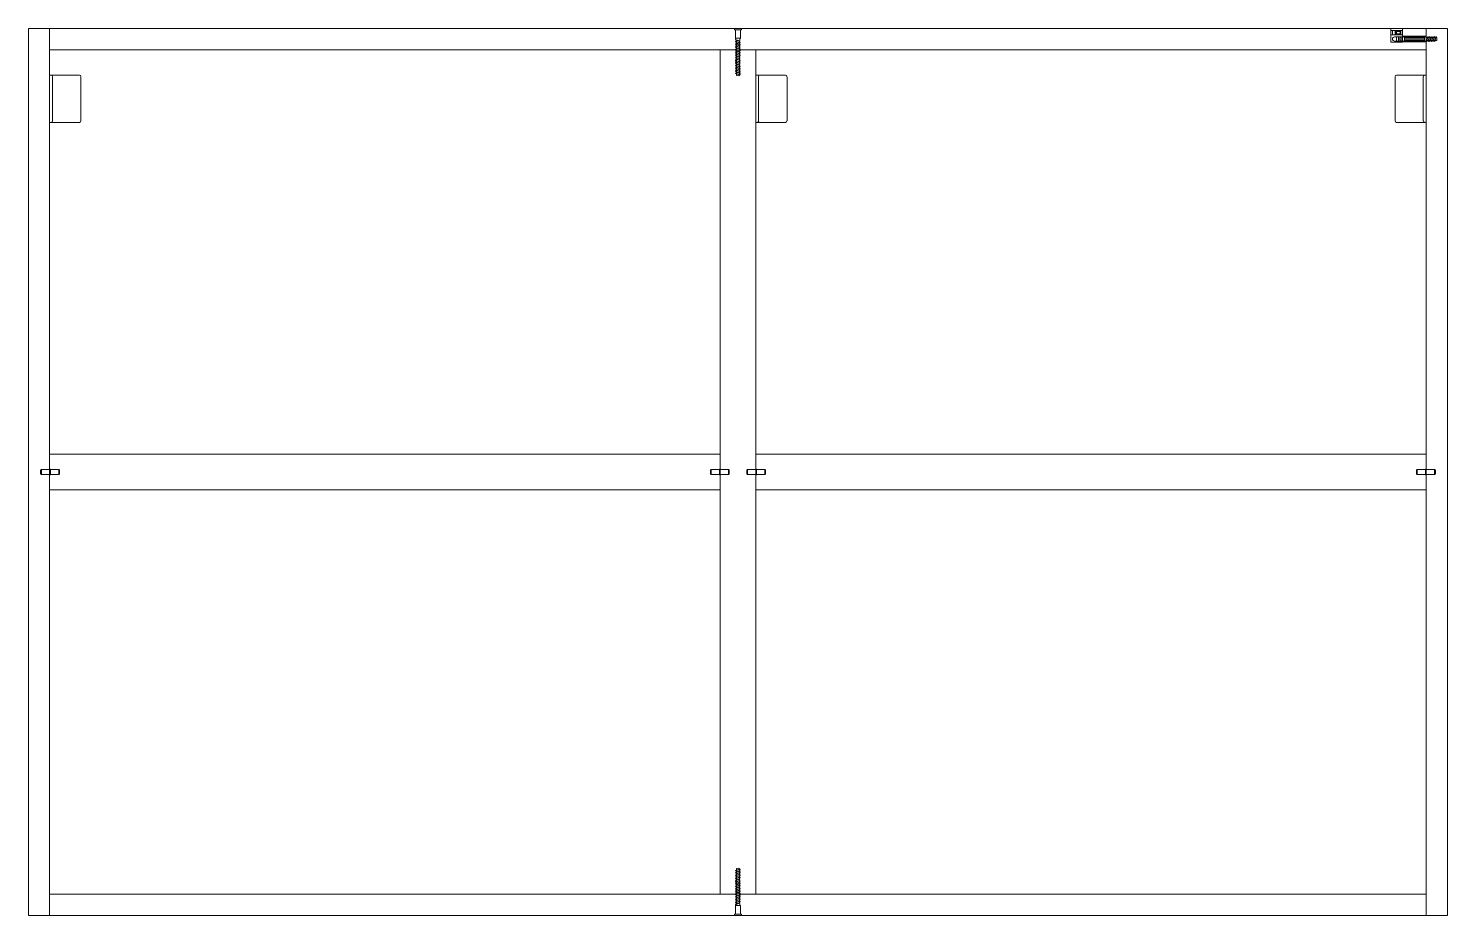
# Model space of a CAD drawing. Header units: centimetres. Extents: x -9.9 to 12.1, y -14.8 to 2.1.
# Drawn here: x -1.893 to -0.693, y -11.485 to -10.735 of the extents above; entities that cross this region are included whole.
import ezdxf

# ---------------------------------------------------------------- set-up
doc = ezdxf.new("R2010")
doc.units = ezdxf.units.CM
doc.header["$MEASUREMENT"] = 0
for name, color, linetype, lineweight in [('0_Num_Penna__6', 6, 'Continuous', 18), ('A-FURN_Num_Penna__252_Num_Penna__252_Num_Penna__3_Num_Penna__252_Num_Penna__252_Num_Penna__252_Num_Penna__252_Num_Penna__252_Num_Penna__252_Num_Penna__252_Num_Penna__252_Num_Penna__252_Num_Penna__252_Num_Penna__252_Num_Penna__5', 5, 'Continuous', 18), ('A-FURN_Num_Penna__252_Num_Penna__252_Num_Penna__3_Num_Penna__252_Num_Penna__252_Num_Penna__252_Num_Penna__252_Num_Penna__252_Num_Penna__252_Num_Penna__252_Num_Penna__252_Num_Penna__252_Num_Penna__252_Num_Penna__252_Num_Penna__6', 6, 'Continuous', 18), ('A-FURN_Num_Penna__252_Num_Penna__252_Num_Penna__3_Num_Penna__252_Num_Penna__252_Num_Penna__252_Num_Penna__252_Num_Penna__252_Num_Penna__252_Num_Penna__252_Num_Penna__252_Num_Penna__252_Num_Penna__252_Num_Penna__6_Num_Penna__6', 6, 'Continuous', 18), ('INFO_Num_Penna__2_Num_Penna__2_Num_Penna__2_Num_Penna__2_Num_Penna__5', 5, 'Continuous', 18), ('PDF16_Geometry_Num_Penna__6_Num_Penna__6_Num_Penna__6_Num_Penna__6_Num_Penna__6_Num_Penna__6_Num_Penna__6_Num_Penna__6_Num_Penna__6_Num_Penna__6_Num_Penna__6_Num_Penna__6_Num_Penna__6_Num_Penna__6', 6, 'Continuous', 18), ('PDF22_Geometry_Num_Penna__1_Num_Penna__255_Num_Penna__3_Num_Penna__3_Num_Penna__6', 6, 'Continuous', 18), ('PDF2_Geometry_Num_Penna__7_Num_Penna__7_Num_Penna__7_Num_Penna__7_Num_Penna__7_Num_Penna__7_Num_Penna__7_Num_Penna__5', 5, 'Continuous', 18), ('PDF2_Geometry_Num_Penna__7_Num_Penna__7_Num_Penna__7_Num_Penna__7_Num_Penna__7_Num_Penna__7_Num_Penna__7_Num_Penna__6', 6, 'Continuous', 18), ('PDF_Geometry_Num_Penna__7_Num_Penna__7_Num_Penna__3_Num_Penna__6_Num_Penna__6_Num_Penna__6_Num_Penna__6_Num_Penna__6_Num_Penna__6_Num_Penna__6_Num_Penna__6_Num_Penna__6_Num_Penna__6_Num_Penna__6', 6, 'Continuous', 18), ('VITE_Num_Penna__5', 5, 'Continuous', 18), ('VITE_Num_Penna__6', 6, 'Continuous', 18), ('viti_Num_Penna__5', 5, 'Continuous', 18), ('viti_Num_Penna__6', 6, 'Continuous', 18)]:
    doc.layers.add(name, color=color, linetype=linetype, lineweight=lineweight)

msp = doc.modelspace()

# ---------------------------------------------------------------- linework, layer by layer
at = {"layer": '0_Num_Penna__6', "color": 6, "linetype": 'Continuous', "lineweight": 18}
for p, q in [((-0.7408, -10.7465), (-0.7408, -10.7349)), ((-0.7308, -10.7465), (-0.7308, -10.7349)), ((-0.7308, -10.7465), (-0.7408, -10.7465)), ((-0.7108, -10.7416), (-0.7308, -10.7416))]:
    msp.add_line(p, q, dxfattribs=at)
at = {"layer": 'A-FURN_Num_Penna__252_Num_Penna__252_Num_Penna__3_Num_Penna__252_Num_Penna__252_Num_Penna__252_Num_Penna__252_Num_Penna__252_Num_Penna__252_Num_Penna__252_Num_Penna__252_Num_Penna__252_Num_Penna__252_Num_Penna__252_Num_Penna__5', "color": 5, "linetype": 'Continuous', "lineweight": 18}
for p, q in [((-1.2898, -10.7349), (-1.2958, -10.7349)), ((-1.2949, -10.7361), (-1.2907, -10.7361)), ((-1.2941, -10.7433), (-1.2949, -10.7433)), ((-1.2944, -10.7445), (-1.2915, -10.7454)), ((-1.2915, -10.7457), (-1.2943, -10.7448)), ((-1.2907, -10.7433), (-1.2941, -10.7433)), ((-1.2941, -10.7459), (-1.2915, -10.7467)), ((-1.2915, -10.747), (-1.2941, -10.7462)), ((-1.2941, -10.7473), (-1.2915, -10.7481)), ((-1.2915, -10.7484), (-1.2941, -10.7476)), ((-1.2941, -10.7486), (-1.2915, -10.7494)), ((-1.2915, -10.7497), (-1.2941, -10.7489)), ((-1.2941, -10.75), (-1.2915, -10.7508)), ((-1.2915, -10.7511), (-1.2941, -10.7503)), ((-1.2941, -10.7513), (-1.2915, -10.7521)), ((-1.2915, -10.7524), (-1.2941, -10.7516)), ((-0.7292, -10.7426), (-0.7292, -10.7452)), ((-0.7123, -10.7426), (-0.7123, -10.7452)), ((-0.7105, -10.7452), (-0.7096, -10.7426)), ((-0.7094, -10.7426), (-0.7102, -10.7452)), ((-0.7091, -10.7452), (-0.7083, -10.7426)), ((-0.708, -10.7426), (-0.7088, -10.7452)), ((-0.7077, -10.7452), (-0.7069, -10.7426)), ((-0.7067, -10.7426), (-0.7075, -10.7452)), ((-0.7064, -10.7452), (-0.7056, -10.7426)), ((-0.7053, -10.7426), (-0.7061, -10.7452)), ((-0.705, -10.7452), (-0.7042, -10.7426)), ((-0.704, -10.7426), (-0.7048, -10.7452)), ((-0.7037, -10.7452), (-0.7029, -10.7426)), ((-0.7026, -10.7426), (-0.7034, -10.7452)), ((-1.2941, -10.7527), (-1.2915, -10.7535)), ((-1.2915, -10.7538), (-1.2941, -10.753)), ((-1.2941, -10.754), (-1.2915, -10.7548)), ((-1.2915, -10.7551), (-1.2941, -10.7543)), ((-1.2941, -10.7554), (-1.2915, -10.7562)), ((-1.2915, -10.7565), (-1.2941, -10.7557)), ((-1.2941, -10.7567), (-1.2915, -10.7575)), ((-1.2915, -10.7578), (-1.2941, -10.757)), ((-1.2941, -10.7581), (-1.2915, -10.7589)), ((-1.2915, -10.7592), (-1.2941, -10.7584)), ((-1.2941, -10.7594), (-1.2915, -10.7603)), ((-1.2915, -10.7605), (-1.2941, -10.7597)), ((-1.2941, -10.7608), (-1.2915, -10.7616)), ((-1.2915, -10.7619), (-1.2941, -10.7611)), ((-1.2941, -10.7622), (-1.2915, -10.763)), ((-1.2915, -10.7632), (-1.2941, -10.7624)), ((-1.2941, -10.7635), (-1.2915, -10.7643)), ((-1.2915, -10.7646), (-1.2941, -10.7638)), ((-1.2941, -10.7649), (-1.2915, -10.7657)), ((-1.2915, -10.7659), (-1.2941, -10.7651)), ((-1.2941, -10.7662), (-1.2915, -10.767)), ((-1.2915, -10.7673), (-1.2941, -10.7665)), ((-1.2941, -10.7676), (-1.2915, -10.7684)), ((-1.2915, -10.7687), (-1.2941, -10.7678)), ((-1.2941, -10.7689), (-1.2915, -10.7697)), ((-1.2915, -10.77), (-1.2941, -10.7692)), ((-1.2941, -10.7703), (-1.2915, -10.7711)), ((-1.2915, -10.7714), (-1.2941, -10.7706)), ((-1.2941, -10.7716), (-1.2915, -10.7724)), ((-1.2915, -10.7727), (-1.2941, -10.7719)), ((-1.2941, -10.773), (-1.2915, -10.7738)), ((-1.2915, -10.7741), (-1.2941, -10.7733)), ((-1.2915, -11.4457), (-1.2941, -11.4466)), ((-1.2941, -11.4468), (-1.2915, -11.446)), ((-1.2915, -11.4471), (-1.2941, -11.4479)), ((-1.2941, -11.4482), (-1.2915, -11.4474)), ((-1.2915, -11.4485), (-1.2941, -11.4493)), ((-1.2941, -11.4495), (-1.2915, -11.4487)), ((-1.2915, -11.4498), (-1.2941, -11.4506)), ((-1.2941, -11.4509), (-1.2915, -11.4501)), ((-1.2915, -11.4512), (-1.2941, -11.452)), ((-1.2941, -11.4522), (-1.2915, -11.4514)), ((-1.2915, -11.4525), (-1.2941, -11.4533)), ((-1.2941, -11.4536), (-1.2915, -11.4528)), ((-1.2915, -11.4539), (-1.2941, -11.4547)), ((-1.2941, -11.455), (-1.2915, -11.4541)), ((-1.2915, -11.4552), (-1.2941, -11.456)), ((-1.2941, -11.4563), (-1.2915, -11.4555)), ((-1.2915, -11.4566), (-1.2941, -11.4574)), ((-1.2941, -11.4577), (-1.2915, -11.4569)), ((-1.2915, -11.4579), (-1.2941, -11.4587)), ((-1.2941, -11.459), (-1.2915, -11.4582)), ((-1.2915, -11.4593), (-1.2941, -11.4601)), ((-1.2941, -11.4604), (-1.2915, -11.4596)), ((-1.2915, -11.4606), (-1.2941, -11.4614)), ((-1.2941, -11.4617), (-1.2915, -11.4609)), ((-1.2915, -11.462), (-1.2941, -11.4628)), ((-1.2941, -11.4631), (-1.2915, -11.4623)), ((-1.2915, -11.4633), (-1.2941, -11.4641)), ((-1.2941, -11.4644), (-1.2915, -11.4636)), ((-1.2915, -11.4647), (-1.2941, -11.4655)), ((-1.2941, -11.4658), (-1.2915, -11.465)), ((-1.2915, -11.466), (-1.2941, -11.4668)), ((-1.2941, -11.4671), (-1.2915, -11.4663)), ((-1.2915, -11.4674), (-1.2941, -11.4682)), ((-1.2941, -11.4685), (-1.2915, -11.4677)), ((-1.2915, -11.4687), (-1.2941, -11.4696)), ((-1.2941, -11.4698), (-1.2915, -11.469)), ((-1.2915, -11.4701), (-1.2941, -11.4709)), ((-1.2941, -11.4712), (-1.2915, -11.4704)), ((-1.2915, -11.4715), (-1.2941, -11.4723)), ((-1.2941, -11.4725), (-1.2915, -11.4717)), ((-1.2941, -11.4765), (-1.2949, -11.4765)), ((-1.2949, -11.4837), (-1.2907, -11.4837)), ((-1.2944, -11.4754), (-1.2915, -11.4744)), ((-1.2915, -11.4742), (-1.2943, -11.475)), ((-1.2915, -11.4728), (-1.2941, -11.4736)), ((-1.2941, -11.4739), (-1.2915, -11.4731)), ((-1.2907, -11.4765), (-1.2941, -11.4765)), ((-1.2898, -11.4849), (-1.2958, -11.4849))]:
    msp.add_line(p, q, dxfattribs=at)
at = {"layer": 'A-FURN_Num_Penna__252_Num_Penna__252_Num_Penna__3_Num_Penna__252_Num_Penna__252_Num_Penna__252_Num_Penna__252_Num_Penna__252_Num_Penna__252_Num_Penna__252_Num_Penna__252_Num_Penna__252_Num_Penna__252_Num_Penna__252_Num_Penna__6', "color": 6, "linetype": 'Continuous', "lineweight": 18}
for p, q in [((-1.2958, -10.7349), (-1.2958, -10.7361)), ((-1.2958, -10.7361), (-1.2949, -10.7361)), ((-1.2907, -10.7361), (-1.2898, -10.7361)), ((-1.2898, -10.7349), (-1.2898, -10.7361)), ((-1.2948, -10.7444), (-1.2944, -10.7445)), ((-1.2948, -10.7457), (-1.2941, -10.7459)), ((-1.2948, -10.7471), (-1.2941, -10.7473)), ((-1.2948, -10.7484), (-1.2941, -10.7486)), ((-1.2948, -10.7498), (-1.2941, -10.75)), ((-1.2948, -10.7511), (-1.2941, -10.7513)), ((-1.2943, -10.7448), (-1.2947, -10.7446)), ((-1.2941, -10.7462), (-1.2947, -10.746)), ((-1.2941, -10.7476), (-1.2947, -10.7474)), ((-1.2941, -10.7489), (-1.2947, -10.7487)), ((-1.2941, -10.7503), (-1.2947, -10.7501)), ((-1.2941, -10.7516), (-1.2947, -10.7514)), ((-1.2915, -10.7454), (-1.2908, -10.7456)), ((-1.291, -10.7458), (-1.2915, -10.7457)), ((-1.2915, -10.7467), (-1.2908, -10.7469)), ((-1.291, -10.7472), (-1.2915, -10.747)), ((-1.2915, -10.7481), (-1.2908, -10.7483)), ((-1.291, -10.7485), (-1.2915, -10.7484)), ((-1.2915, -10.7494), (-1.2908, -10.7496)), ((-1.291, -10.7499), (-1.2915, -10.7497)), ((-1.2915, -10.7508), (-1.2908, -10.751)), ((-1.291, -10.7512), (-1.2915, -10.7511)), ((-0.7107, -10.7459), (-0.7105, -10.7452)), ((-0.7102, -10.7452), (-0.7104, -10.7458)), ((-0.7096, -10.7426), (-0.7094, -10.7419)), ((-0.7092, -10.7421), (-0.7094, -10.7426)), ((-0.7093, -10.7459), (-0.7091, -10.7452)), ((-0.7088, -10.7452), (-0.709, -10.7458)), ((-0.7083, -10.7426), (-0.7081, -10.7419)), ((-0.7079, -10.7421), (-0.708, -10.7426)), ((-0.708, -10.7459), (-0.7077, -10.7452)), ((-0.7075, -10.7452), (-0.7077, -10.7458)), ((-0.7069, -10.7426), (-0.7067, -10.7419)), ((-0.7065, -10.7421), (-0.7067, -10.7426)), ((-0.7066, -10.7459), (-0.7064, -10.7452)), ((-0.7061, -10.7452), (-0.7063, -10.7458)), ((-0.7056, -10.7426), (-0.7054, -10.7419)), ((-0.7052, -10.7421), (-0.7053, -10.7426)), ((-0.7052, -10.7459), (-0.705, -10.7452)), ((-0.7048, -10.7452), (-0.705, -10.7458)), ((-0.7042, -10.7426), (-0.704, -10.7419)), ((-0.7038, -10.7421), (-0.704, -10.7426)), ((-0.7039, -10.7459), (-0.7037, -10.7452)), ((-0.7034, -10.7452), (-0.7036, -10.7458)), ((-0.7029, -10.7426), (-0.7027, -10.7419)), ((-0.7025, -10.7421), (-0.7026, -10.7426)), ((-1.2948, -10.7525), (-1.2941, -10.7527)), ((-1.2948, -10.7538), (-1.2941, -10.754)), ((-1.2948, -10.7552), (-1.2941, -10.7554)), ((-1.2948, -10.7565), (-1.2941, -10.7567)), ((-1.2948, -10.7579), (-1.2941, -10.7581)), ((-1.2948, -10.7592), (-1.2941, -10.7594)), ((-1.2948, -10.7606), (-1.2941, -10.7608)), ((-1.2948, -10.7619), (-1.2941, -10.7622)), ((-1.2948, -10.7633), (-1.2941, -10.7635)), ((-1.2941, -10.753), (-1.2947, -10.7528)), ((-1.2941, -10.7543), (-1.2947, -10.7541)), ((-1.2941, -10.7557), (-1.2947, -10.7555)), ((-1.2941, -10.757), (-1.2947, -10.7568)), ((-1.2941, -10.7584), (-1.2947, -10.7582)), ((-1.2941, -10.7597), (-1.2947, -10.7595)), ((-1.2941, -10.7611), (-1.2947, -10.7609)), ((-1.2941, -10.7624), (-1.2947, -10.7622)), ((-1.2941, -10.7638), (-1.2947, -10.7636)), ((-1.2915, -10.7521), (-1.2908, -10.7523)), ((-1.291, -10.7526), (-1.2915, -10.7524)), ((-1.2915, -10.7535), (-1.2908, -10.7537)), ((-1.291, -10.7539), (-1.2915, -10.7538)), ((-1.2915, -10.7548), (-1.2908, -10.755)), ((-1.291, -10.7553), (-1.2915, -10.7551)), ((-1.2915, -10.7562), (-1.2908, -10.7564)), ((-1.291, -10.7566), (-1.2915, -10.7565)), ((-1.2915, -10.7575), (-1.2908, -10.7578)), ((-1.291, -10.758), (-1.2915, -10.7578)), ((-1.2915, -10.7589), (-1.2908, -10.7591)), ((-1.291, -10.7593), (-1.2915, -10.7592)), ((-1.2915, -10.7603), (-1.2908, -10.7605)), ((-1.291, -10.7607), (-1.2915, -10.7605)), ((-1.2915, -10.7616), (-1.2908, -10.7618)), ((-1.291, -10.762), (-1.2915, -10.7619)), ((-1.2915, -10.763), (-1.2908, -10.7632)), ((-1.291, -10.7634), (-1.2915, -10.7632)), ((-1.2948, -10.7647), (-1.2941, -10.7649)), ((-1.2948, -10.766), (-1.2941, -10.7662)), ((-1.2948, -10.7674), (-1.2941, -10.7676)), ((-1.2948, -10.7687), (-1.2941, -10.7689)), ((-1.2948, -10.7701), (-1.2941, -10.7703)), ((-1.2948, -10.7714), (-1.2941, -10.7716)), ((-1.2948, -10.7728), (-1.2941, -10.773)), ((-1.2941, -10.7651), (-1.2947, -10.7649)), ((-1.2941, -10.7665), (-1.2947, -10.7663)), ((-1.2941, -10.7678), (-1.2947, -10.7676)), ((-1.2941, -10.7692), (-1.2947, -10.769)), ((-1.2941, -10.7706), (-1.2947, -10.7704)), ((-1.2941, -10.7719), (-1.2947, -10.7717)), ((-1.2941, -10.7733), (-1.2947, -10.7731)), ((-1.2915, -10.7643), (-1.2908, -10.7645)), ((-1.291, -10.7647), (-1.2915, -10.7646)), ((-1.2915, -10.7657), (-1.2908, -10.7659)), ((-1.291, -10.7661), (-1.2915, -10.7659)), ((-1.2915, -10.767), (-1.2908, -10.7672)), ((-1.291, -10.7674), (-1.2915, -10.7673)), ((-1.2915, -10.7684), (-1.2908, -10.7686)), ((-1.291, -10.7688), (-1.2915, -10.7687)), ((-1.2915, -10.7697), (-1.2908, -10.7699)), ((-1.291, -10.7702), (-1.2915, -10.77)), ((-1.2915, -10.7711), (-1.2908, -10.7713)), ((-1.291, -10.7715), (-1.2915, -10.7714)), ((-1.2915, -10.7724), (-1.2908, -10.7726)), ((-1.291, -10.7729), (-1.2915, -10.7727)), ((-1.2915, -10.7738), (-1.2908, -10.774)), ((-1.291, -10.7742), (-1.2915, -10.7741)), ((-1.2948, -11.447), (-1.2941, -11.4468)), ((-1.2941, -11.4466), (-1.2947, -11.4468)), ((-1.2941, -11.4479), (-1.2947, -11.4481)), ((-1.291, -11.4456), (-1.2915, -11.4457)), ((-1.2915, -11.446), (-1.2908, -11.4458)), ((-1.291, -11.447), (-1.2915, -11.4471)), ((-1.2915, -11.4474), (-1.2908, -11.4472)), ((-1.2948, -11.4484), (-1.2941, -11.4482)), ((-1.2948, -11.4497), (-1.2941, -11.4495)), ((-1.2948, -11.4511), (-1.2941, -11.4509)), ((-1.2948, -11.4525), (-1.2941, -11.4522)), ((-1.2948, -11.4538), (-1.2941, -11.4536)), ((-1.2948, -11.4552), (-1.2941, -11.455)), ((-1.2948, -11.4565), (-1.2941, -11.4563)), ((-1.2948, -11.4579), (-1.2941, -11.4577)), ((-1.2948, -11.4592), (-1.2941, -11.459)), ((-1.2941, -11.4493), (-1.2947, -11.4495)), ((-1.2941, -11.4506), (-1.2947, -11.4508)), ((-1.2941, -11.452), (-1.2947, -11.4522)), ((-1.2941, -11.4533), (-1.2947, -11.4535)), ((-1.2941, -11.4547), (-1.2947, -11.4549)), ((-1.2941, -11.456), (-1.2947, -11.4562)), ((-1.2941, -11.4574), (-1.2947, -11.4576)), ((-1.2941, -11.4587), (-1.2947, -11.4589)), ((-1.291, -11.4483), (-1.2915, -11.4485)), ((-1.2915, -11.4487), (-1.2908, -11.4485)), ((-1.291, -11.4497), (-1.2915, -11.4498)), ((-1.2915, -11.4501), (-1.2908, -11.4499)), ((-1.291, -11.451), (-1.2915, -11.4512)), ((-1.2915, -11.4514), (-1.2908, -11.4512)), ((-1.291, -11.4524), (-1.2915, -11.4525)), ((-1.2915, -11.4528), (-1.2908, -11.4526)), ((-1.291, -11.4537), (-1.2915, -11.4539)), ((-1.2915, -11.4541), (-1.2908, -11.4539)), ((-1.291, -11.4551), (-1.2915, -11.4552)), ((-1.2915, -11.4555), (-1.2908, -11.4553)), ((-1.291, -11.4564), (-1.2915, -11.4566)), ((-1.2915, -11.4569), (-1.2908, -11.4566)), ((-1.291, -11.4578), (-1.2915, -11.4579)), ((-1.2915, -11.4582), (-1.2908, -11.458)), ((-1.291, -11.4591), (-1.2915, -11.4593)), ((-1.2915, -11.4596), (-1.2908, -11.4594)), ((-1.2948, -11.4606), (-1.2941, -11.4604)), ((-1.2948, -11.4619), (-1.2941, -11.4617)), ((-1.2948, -11.4633), (-1.2941, -11.4631)), ((-1.2948, -11.4646), (-1.2941, -11.4644)), ((-1.2948, -11.466), (-1.2941, -11.4658)), ((-1.2948, -11.4673), (-1.2941, -11.4671)), ((-1.2948, -11.4687), (-1.2941, -11.4685)), ((-1.2948, -11.47), (-1.2941, -11.4698)), ((-1.2948, -11.4714), (-1.2941, -11.4712)), ((-1.2941, -11.4601), (-1.2947, -11.4603)), ((-1.2941, -11.4614), (-1.2947, -11.4616)), ((-1.2941, -11.4628), (-1.2947, -11.463)), ((-1.2941, -11.4641), (-1.2947, -11.4643)), ((-1.2941, -11.4655), (-1.2947, -11.4657)), ((-1.2941, -11.4668), (-1.2947, -11.467)), ((-1.2941, -11.4682), (-1.2947, -11.4684)), ((-1.2941, -11.4696), (-1.2947, -11.4698)), ((-1.2941, -11.4709), (-1.2947, -11.4711)), ((-1.291, -11.4605), (-1.2915, -11.4606)), ((-1.2915, -11.4609), (-1.2908, -11.4607)), ((-1.291, -11.4618), (-1.2915, -11.462)), ((-1.2915, -11.4623), (-1.2908, -11.4621)), ((-1.291, -11.4632), (-1.2915, -11.4633)), ((-1.2915, -11.4636), (-1.2908, -11.4634)), ((-1.291, -11.4645), (-1.2915, -11.4647)), ((-1.2915, -11.465), (-1.2908, -11.4648)), ((-1.291, -11.4659), (-1.2915, -11.466)), ((-1.2915, -11.4663), (-1.2908, -11.4661)), ((-1.291, -11.4672), (-1.2915, -11.4674)), ((-1.2915, -11.4677), (-1.2908, -11.4675)), ((-1.291, -11.4686), (-1.2915, -11.4687)), ((-1.2915, -11.469), (-1.2908, -11.4688)), ((-1.291, -11.47), (-1.2915, -11.4701)), ((-1.2915, -11.4704), (-1.2908, -11.4702)), ((-1.291, -11.4713), (-1.2915, -11.4715)), ((-1.2915, -11.4717), (-1.2908, -11.4715)), ((-1.2958, -11.4849), (-1.2958, -11.4837)), ((-1.2958, -11.4837), (-1.2949, -11.4837)), ((-1.2948, -11.4727), (-1.2941, -11.4725)), ((-1.2948, -11.4741), (-1.2941, -11.4739)), ((-1.2948, -11.4755), (-1.2944, -11.4754)), ((-1.2941, -11.4723), (-1.2947, -11.4725)), ((-1.2941, -11.4736), (-1.2947, -11.4738)), ((-1.2943, -11.475), (-1.2947, -11.4752)), ((-1.291, -11.4727), (-1.2915, -11.4728)), ((-1.2915, -11.4731), (-1.2908, -11.4729)), ((-1.291, -11.474), (-1.2915, -11.4742)), ((-1.2915, -11.4744), (-1.2908, -11.4742)), ((-1.2907, -11.4837), (-1.2898, -11.4837)), ((-1.2898, -11.4849), (-1.2898, -11.4837))]:
    msp.add_line(p, q, dxfattribs=at)
at = {"layer": 'A-FURN_Num_Penna__252_Num_Penna__252_Num_Penna__3_Num_Penna__252_Num_Penna__252_Num_Penna__252_Num_Penna__252_Num_Penna__252_Num_Penna__252_Num_Penna__252_Num_Penna__252_Num_Penna__252_Num_Penna__252_Num_Penna__6_Num_Penna__6', "color": 6, "linetype": 'Continuous', "lineweight": 18}
for p, q in [((-1.3078, -10.7529), (-1.3078, -11.4669)), ((-1.2778, -10.7529), (-1.2778, -11.4669))]:
    msp.add_line(p, q, dxfattribs=at)
at = {"layer": 'INFO_Num_Penna__2_Num_Penna__2_Num_Penna__2_Num_Penna__2_Num_Penna__5', "color": 5, "linetype": 'Continuous', "lineweight": 18}
for p, q in [((-1.8721, -10.7744), (-1.8748, -10.7744)), ((-1.8723, -10.7758), (-1.8723, -10.813)), ((-1.8721, -10.7744), (-1.8496, -10.7744)), ((-1.8483, -10.813), (-1.8483, -10.7758)), ((-1.2751, -10.7744), (-1.2778, -10.7744)), ((-1.2753, -10.7758), (-1.2753, -10.813)), ((-1.2751, -10.7744), (-1.2526, -10.7744)), ((-1.2513, -10.813), (-1.2513, -10.7758)), ((-0.7372, -10.813), (-0.7372, -10.7758)), ((-0.7134, -10.7744), (-0.7359, -10.7744)), ((-0.7134, -10.7744), (-0.7108, -10.7744)), ((-0.7133, -10.7758), (-0.7133, -10.813)), ((-1.8748, -10.8144), (-1.8721, -10.8144)), ((-1.8721, -10.8144), (-1.8496, -10.8144)), ((-1.2778, -10.8144), (-1.2751, -10.8144)), ((-1.2751, -10.8144), (-1.2526, -10.8144)), ((-0.7134, -10.8144), (-0.7359, -10.8144)), ((-0.7108, -10.8144), (-0.7134, -10.8144))]:
    msp.add_line(p, q, dxfattribs=at)
for centre, start, end in [((-1.8737, -10.7758), 0.4383, 85.0259), ((-1.8498, -10.7758), 0.4383, 85.0259), ((-1.2767, -10.7758), 0.4383, 85.0259), ((-1.2528, -10.7758), 0.4383, 85.0259), ((-0.7358, -10.7758), 94.9741, 179.5617), ((-0.7118, -10.7758), 94.9741, 179.5617), ((-1.8737, -10.813), 274.9741, 359.5617), ((-1.8498, -10.813), 274.9741, 359.5617), ((-1.2767, -10.813), 274.9741, 359.5617), ((-1.2528, -10.813), 274.9741, 359.5617), ((-0.7358, -10.813), 180.4383, 265.0259), ((-0.7118, -10.813), 180.4383, 265.0259)]:
    msp.add_arc(centre, 0.00142, start, end, dxfattribs=at)
at = {"layer": 'PDF16_Geometry_Num_Penna__6_Num_Penna__6_Num_Penna__6_Num_Penna__6_Num_Penna__6_Num_Penna__6_Num_Penna__6_Num_Penna__6_Num_Penna__6_Num_Penna__6_Num_Penna__6_Num_Penna__6_Num_Penna__6_Num_Penna__6', "color": 6, "linetype": 'Continuous', "lineweight": 18}
for p, q in [((-1.8928, -10.7349), (-1.8928, -11.4849)), ((-1.8928, -10.7349), (-1.2958, -10.7349)), ((-1.8748, -10.7349), (-1.8748, -11.4849)), ((-1.2898, -10.7349), (-0.7408, -10.7349)), ((-0.7308, -10.7349), (-0.6928, -10.7349)), ((-0.7108, -10.7349), (-0.7108, -10.7416)), ((-0.6928, -10.7349), (-0.6928, -11.4849)), ((-0.7108, -10.7416), (-0.7108, -10.7462)), ((-0.7108, -10.7462), (-0.7108, -11.4849)), ((-1.8748, -10.7529), (-1.2943, -10.7529)), ((-1.2915, -10.7529), (-0.7108, -10.7529)), ((-1.8748, -11.4669), (-1.2943, -11.4669)), ((-1.2915, -11.4669), (-0.7108, -11.4669)), ((-1.8928, -11.4849), (-1.2958, -11.4849)), ((-1.2898, -11.4849), (-0.6928, -11.4849))]:
    msp.add_line(p, q, dxfattribs=at)
at = {"layer": 'PDF22_Geometry_Num_Penna__1_Num_Penna__255_Num_Penna__3_Num_Penna__3_Num_Penna__6', "color": 6, "linetype": 'Continuous', "lineweight": 18}
for p, q in [((-1.3078, -11.0949), (-1.8748, -11.0949)), ((-0.7108, -11.0949), (-1.2778, -11.0949)), ((-1.3078, -11.1249), (-1.8748, -11.1249)), ((-0.7108, -11.1249), (-1.2778, -11.1249))]:
    msp.add_line(p, q, dxfattribs=at)
at = {"layer": 'PDF2_Geometry_Num_Penna__7_Num_Penna__7_Num_Penna__7_Num_Penna__7_Num_Penna__7_Num_Penna__7_Num_Penna__7_Num_Penna__5', "color": 5, "linetype": 'Continuous', "lineweight": 18, "flags": 128}
for points in [[(-1.2941, -10.7453), (-1.2941, -10.7454)], [(-1.2915, -11.4471), (-1.2915, -11.446)], [(-1.2915, -11.4485), (-1.2915, -11.4474)], [(-1.2915, -11.4498), (-1.2915, -11.4487)], [(-1.2915, -11.4512), (-1.2915, -11.4501)], [(-1.2915, -11.4525), (-1.2915, -11.4514)], [(-1.2915, -11.4539), (-1.2915, -11.4528)], [(-1.2915, -11.4552), (-1.2915, -11.4541)], [(-1.2915, -11.4566), (-1.2915, -11.4555)], [(-1.2915, -11.4579), (-1.2915, -11.4569)], [(-1.2915, -11.4593), (-1.2915, -11.4582)], [(-1.2915, -11.4606), (-1.2915, -11.4596)], [(-1.2915, -11.462), (-1.2915, -11.4609)], [(-1.2915, -11.4633), (-1.2915, -11.4623)], [(-1.2915, -11.4647), (-1.2915, -11.4636)], [(-1.2915, -11.466), (-1.2915, -11.465)], [(-1.2915, -11.4674), (-1.2915, -11.4663)], [(-1.2915, -11.4687), (-1.2915, -11.4677)], [(-1.2915, -11.4701), (-1.2915, -11.469)], [(-1.2915, -11.4715), (-1.2915, -11.4704)], [(-1.2915, -11.4728), (-1.2915, -11.4717)], [(-1.2941, -11.4745), (-1.2941, -11.4744)], [(-1.2915, -11.4742), (-1.2915, -11.4731)]]:
    msp.add_lwpolyline(points, dxfattribs=at)
at = {"layer": 'PDF2_Geometry_Num_Penna__7_Num_Penna__7_Num_Penna__7_Num_Penna__7_Num_Penna__7_Num_Penna__7_Num_Penna__7_Num_Penna__6', "color": 6, "linetype": 'Continuous', "lineweight": 18, "flags": 128}
for points in [[(-1.2948, -10.7435, -0.092856), (-1.2949, -10.7433), (-1.2949, -10.7361)], [(-1.2907, -10.7361), (-1.2907, -10.7433, -0.097456), (-1.2908, -10.7435)], [(-1.2947, -10.7446, -0.195854), (-1.2948, -10.7444)], [(-1.2947, -10.746, -0.198716), (-1.2948, -10.7457)], [(-1.2947, -10.7474, -0.199628), (-1.2948, -10.7471)], [(-1.2947, -10.7487, -0.198514), (-1.2948, -10.7484)], [(-1.2947, -10.7501, -0.199281), (-1.2948, -10.7498)], [(-1.2947, -10.7514, -0.198716), (-1.2948, -10.7511)], [(-1.2908, -10.7456, -0.198901), (-1.291, -10.7458)], [(-1.2908, -10.7469, -0.199007), (-1.291, -10.7472)], [(-1.2908, -10.7483, -0.198898), (-1.291, -10.7485)], [(-1.2908, -10.7496, -0.198954), (-1.291, -10.7499)], [(-1.2908, -10.751, -0.19894), (-1.291, -10.7512)], [(-0.7104, -10.7458, -0.199281), (-0.7107, -10.7459)], [(-0.7094, -10.7419, -0.19894), (-0.7092, -10.7421)], [(-0.709, -10.7458, -0.198716), (-0.7093, -10.7459)], [(-0.7081, -10.7419, -0.199007), (-0.7079, -10.7421)], [(-0.7077, -10.7458, -0.199628), (-0.708, -10.7459)], [(-0.7067, -10.7419, -0.198898), (-0.7065, -10.7421)], [(-0.7063, -10.7458, -0.198514), (-0.7066, -10.7459)], [(-0.7054, -10.7419, -0.198954), (-0.7052, -10.7421)], [(-0.705, -10.7458, -0.199281), (-0.7052, -10.7459)], [(-0.704, -10.7419, -0.19894), (-0.7038, -10.7421)], [(-0.7036, -10.7458, -0.198716), (-0.7039, -10.7459)], [(-0.7026, -10.7426), (-0.7023, -10.7426, -0.19953), (-0.7021, -10.7427, -0.116877), (-0.7019, -10.7431, -0.162888), (-0.7019, -10.7448, -0.116832), (-0.7021, -10.7451, -0.198418), (-0.7023, -10.7452), (-0.7034, -10.7452)], [(-0.7027, -10.7419, -0.199007), (-0.7025, -10.7421)], [(-1.2947, -10.7528, -0.199628), (-1.2948, -10.7525)], [(-1.2947, -10.7541, -0.198514), (-1.2948, -10.7538)], [(-1.2947, -10.7555, -0.199281), (-1.2948, -10.7552)], [(-1.2947, -10.7568, -0.198716), (-1.2948, -10.7565)], [(-1.2947, -10.7582, -0.199628), (-1.2948, -10.7579)], [(-1.2947, -10.7595, -0.198514), (-1.2948, -10.7592)], [(-1.2947, -10.7609, -0.199281), (-1.2948, -10.7606)], [(-1.2947, -10.7622, -0.198716), (-1.2948, -10.7619)], [(-1.2947, -10.7636, -0.199628), (-1.2948, -10.7633)], [(-1.2908, -10.7523, -0.199007), (-1.291, -10.7526)], [(-1.2908, -10.7537, -0.198898), (-1.291, -10.7539)], [(-1.2908, -10.755, -0.198954), (-1.291, -10.7553)], [(-1.2908, -10.7564, -0.19894), (-1.291, -10.7566)], [(-1.2908, -10.7578, -0.199007), (-1.291, -10.758)], [(-1.2908, -10.7591, -0.198898), (-1.291, -10.7593)], [(-1.2908, -10.7605, -0.198954), (-1.291, -10.7607)], [(-1.2908, -10.7618, -0.19894), (-1.291, -10.762)], [(-1.2908, -10.7632, -0.199007), (-1.291, -10.7634)], [(-1.2947, -10.7649, -0.198514), (-1.2948, -10.7647)], [(-1.2947, -10.7663, -0.199281), (-1.2948, -10.766)], [(-1.2947, -10.7676, -0.198716), (-1.2948, -10.7674)], [(-1.2947, -10.769, -0.199628), (-1.2948, -10.7687)], [(-1.2947, -10.7704, -0.198514), (-1.2948, -10.7701)], [(-1.2947, -10.7717, -0.199281), (-1.2948, -10.7714)], [(-1.2947, -10.7731, -0.198716), (-1.2948, -10.7728)], [(-1.2915, -10.7741), (-1.2915, -10.7744, -0.19953), (-1.2916, -10.7745, -0.116877), (-1.2919, -10.7748, -0.162888), (-1.2936, -10.7748, -0.116832), (-1.294, -10.7745, -0.198418), (-1.2941, -10.7744), (-1.2941, -10.7733)], [(-1.2908, -10.7645, -0.198898), (-1.291, -10.7647)], [(-1.2908, -10.7659, -0.198954), (-1.291, -10.7661)], [(-1.2908, -10.7672, -0.19894), (-1.291, -10.7674)], [(-1.2908, -10.7686, -0.199007), (-1.291, -10.7688)], [(-1.2908, -10.7699, -0.198898), (-1.291, -10.7702)], [(-1.2908, -10.7713, -0.198954), (-1.291, -10.7715)], [(-1.2908, -10.7726, -0.19894), (-1.291, -10.7729)], [(-1.2908, -10.774, -0.199007), (-1.291, -10.7742)], [(-1.2947, -11.4468, 0.198716), (-1.2948, -11.447)], [(-1.2915, -11.4457), (-1.2915, -11.4455, 0.19953), (-1.2916, -11.4453, 0.116877), (-1.2919, -11.445, 0.162888), (-1.2936, -11.445, 0.116832), (-1.294, -11.4453, 0.198418), (-1.2941, -11.4455), (-1.2941, -11.4466)], [(-1.2908, -11.4458, 0.199007), (-1.291, -11.4456)], [(-1.2908, -11.4472, 0.19894), (-1.291, -11.447)], [(-1.2947, -11.4481, 0.199281), (-1.2948, -11.4484)], [(-1.2947, -11.4495, 0.198514), (-1.2948, -11.4497)], [(-1.2947, -11.4508, 0.199628), (-1.2948, -11.4511)], [(-1.2947, -11.4522, 0.198716), (-1.2948, -11.4525)], [(-1.2947, -11.4535, 0.199281), (-1.2948, -11.4538)], [(-1.2947, -11.4549, 0.198514), (-1.2948, -11.4552)], [(-1.2947, -11.4562, 0.199628), (-1.2948, -11.4565)], [(-1.2947, -11.4576, 0.198716), (-1.2948, -11.4579)], [(-1.2947, -11.4589, 0.199281), (-1.2948, -11.4592)], [(-1.2908, -11.4485, 0.198954), (-1.291, -11.4483)], [(-1.2908, -11.4499, 0.198898), (-1.291, -11.4497)], [(-1.2908, -11.4512, 0.199007), (-1.291, -11.451)], [(-1.2908, -11.4526, 0.19894), (-1.291, -11.4524)], [(-1.2908, -11.4539, 0.198954), (-1.291, -11.4537)], [(-1.2908, -11.4553, 0.198898), (-1.291, -11.4551)], [(-1.2908, -11.4566, 0.199007), (-1.291, -11.4564)], [(-1.2908, -11.458, 0.19894), (-1.291, -11.4578)], [(-1.2908, -11.4594, 0.198954), (-1.291, -11.4591)], [(-1.2947, -11.4603, 0.198514), (-1.2948, -11.4606)], [(-1.2947, -11.4616, 0.199628), (-1.2948, -11.4619)], [(-1.2947, -11.463, 0.198716), (-1.2948, -11.4633)], [(-1.2947, -11.4643, 0.199281), (-1.2948, -11.4646)], [(-1.2947, -11.4657, 0.198514), (-1.2948, -11.466)], [(-1.2947, -11.467, 0.199628), (-1.2948, -11.4673)], [(-1.2947, -11.4684, 0.198716), (-1.2948, -11.4687)], [(-1.2947, -11.4698, 0.199281), (-1.2948, -11.47)], [(-1.2947, -11.4711, 0.198514), (-1.2948, -11.4714)], [(-1.2908, -11.4607, 0.198898), (-1.291, -11.4605)], [(-1.2908, -11.4621, 0.199007), (-1.291, -11.4618)], [(-1.2908, -11.4634, 0.19894), (-1.291, -11.4632)], [(-1.2908, -11.4648, 0.198954), (-1.291, -11.4645)], [(-1.2908, -11.4661, 0.198898), (-1.291, -11.4659)], [(-1.2908, -11.4675, 0.199007), (-1.291, -11.4672)], [(-1.2908, -11.4688, 0.19894), (-1.291, -11.4686)], [(-1.2908, -11.4702, 0.198954), (-1.291, -11.47)], [(-1.2908, -11.4715, 0.198898), (-1.291, -11.4713)], [(-1.2948, -11.4764, 0.092856), (-1.2949, -11.4765), (-1.2949, -11.4837)], [(-1.2947, -11.4725, 0.199628), (-1.2948, -11.4727)], [(-1.2947, -11.4738, 0.198716), (-1.2948, -11.4741)], [(-1.2947, -11.4752, 0.195854), (-1.2948, -11.4755)], [(-1.2908, -11.4729, 0.199007), (-1.291, -11.4727)], [(-1.2908, -11.4742, 0.198901), (-1.291, -11.474)], [(-1.2907, -11.4837), (-1.2907, -11.4765, 0.097456), (-1.2908, -11.4763)]]:
    msp.add_lwpolyline(points, format="xyb", dxfattribs=at)
for points in [[(-1.2948, -10.7435), (-1.2944, -10.7445)], [(-1.2943, -10.7448), (-1.2941, -10.7453)], [(-1.2941, -10.7459), (-1.2941, -10.7453)], [(-1.2941, -10.7473), (-1.2941, -10.7462)], [(-1.2941, -10.7486), (-1.2941, -10.7476)], [(-1.2941, -10.75), (-1.2941, -10.7489)], [(-1.2941, -10.7513), (-1.2941, -10.7503)], [(-1.2941, -10.7527), (-1.2941, -10.7516)], [(-1.2908, -10.7435), (-1.2915, -10.7453)], [(-1.2915, -10.7453), (-1.2915, -10.7454)], [(-1.2915, -10.7457), (-1.2915, -10.7467)], [(-1.2915, -10.747), (-1.2915, -10.7481)], [(-1.2915, -10.7484), (-1.2915, -10.7494)], [(-1.2915, -10.7497), (-1.2915, -10.7508)], [(-1.2915, -10.7511), (-1.2915, -10.7521)], [(-0.7108, -10.7426), (-0.7096, -10.7426)], [(-0.7105, -10.7452), (-0.7108, -10.7452)], [(-0.7091, -10.7452), (-0.7102, -10.7452)], [(-0.7094, -10.7426), (-0.7083, -10.7426)], [(-0.7077, -10.7452), (-0.7088, -10.7452)], [(-0.708, -10.7426), (-0.7069, -10.7426)], [(-0.7064, -10.7452), (-0.7075, -10.7452)], [(-0.7067, -10.7426), (-0.7056, -10.7426)], [(-0.705, -10.7452), (-0.7061, -10.7452)], [(-0.7053, -10.7426), (-0.7042, -10.7426)], [(-0.7037, -10.7452), (-0.7048, -10.7452)], [(-0.704, -10.7426), (-0.7029, -10.7426)], [(-1.2941, -10.754), (-1.2941, -10.753)], [(-1.2941, -10.7554), (-1.2941, -10.7543)], [(-1.2941, -10.7567), (-1.2941, -10.7557)], [(-1.2941, -10.7581), (-1.2941, -10.757)], [(-1.2941, -10.7594), (-1.2941, -10.7584)], [(-1.2941, -10.7608), (-1.2941, -10.7597)], [(-1.2941, -10.7622), (-1.2941, -10.7611)], [(-1.2941, -10.7635), (-1.2941, -10.7624)], [(-1.2941, -10.7649), (-1.2941, -10.7638)], [(-1.2915, -10.7524), (-1.2915, -10.7535)], [(-1.2915, -10.7538), (-1.2915, -10.7548)], [(-1.2915, -10.7551), (-1.2915, -10.7562)], [(-1.2915, -10.7565), (-1.2915, -10.7575)], [(-1.2915, -10.7578), (-1.2915, -10.7589)], [(-1.2915, -10.7592), (-1.2915, -10.7603)], [(-1.2915, -10.7605), (-1.2915, -10.7616)], [(-1.2915, -10.7619), (-1.2915, -10.763)], [(-1.2915, -10.7632), (-1.2915, -10.7643)], [(-1.2941, -10.7662), (-1.2941, -10.7651)], [(-1.2941, -10.7676), (-1.2941, -10.7665)], [(-1.2941, -10.7689), (-1.2941, -10.7678)], [(-1.2941, -10.7703), (-1.2941, -10.7692)], [(-1.2941, -10.7716), (-1.2941, -10.7706)], [(-1.2941, -10.773), (-1.2941, -10.7719)], [(-1.2915, -10.7646), (-1.2915, -10.7657)], [(-1.2915, -10.7659), (-1.2915, -10.767)], [(-1.2915, -10.7673), (-1.2915, -10.7684)], [(-1.2915, -10.7687), (-1.2915, -10.7697)], [(-1.2915, -10.77), (-1.2915, -10.7711)], [(-1.2915, -10.7714), (-1.2915, -10.7724)], [(-1.2915, -10.7727), (-1.2915, -10.7738)], [(-1.2941, -11.4468), (-1.2941, -11.4479)], [(-1.2941, -11.4482), (-1.2941, -11.4493)], [(-1.2941, -11.4495), (-1.2941, -11.4506)], [(-1.2941, -11.4509), (-1.2941, -11.452)], [(-1.2941, -11.4522), (-1.2941, -11.4533)], [(-1.2941, -11.4536), (-1.2941, -11.4547)], [(-1.2941, -11.455), (-1.2941, -11.456)], [(-1.2941, -11.4563), (-1.2941, -11.4574)], [(-1.2941, -11.4577), (-1.2941, -11.4587)], [(-1.2941, -11.459), (-1.2941, -11.4601)], [(-1.2941, -11.4604), (-1.2941, -11.4614)], [(-1.2941, -11.4617), (-1.2941, -11.4628)], [(-1.2941, -11.4631), (-1.2941, -11.4641)], [(-1.2941, -11.4644), (-1.2941, -11.4655)], [(-1.2941, -11.4658), (-1.2941, -11.4668)], [(-1.2941, -11.4671), (-1.2941, -11.4682)], [(-1.2941, -11.4685), (-1.2941, -11.4696)], [(-1.2941, -11.4698), (-1.2941, -11.4709)], [(-1.2941, -11.4712), (-1.2941, -11.4723)], [(-1.2948, -11.4764), (-1.2944, -11.4754)], [(-1.2943, -11.475), (-1.2941, -11.4745)], [(-1.2941, -11.4725), (-1.2941, -11.4736)], [(-1.2941, -11.4739), (-1.2941, -11.4745)], [(-1.2915, -11.4745), (-1.2915, -11.4744)], [(-1.2908, -11.4764), (-1.2915, -11.4745)]]:
    msp.add_lwpolyline(points, dxfattribs=at)
at = {"layer": 'PDF_Geometry_Num_Penna__7_Num_Penna__7_Num_Penna__3_Num_Penna__6_Num_Penna__6_Num_Penna__6_Num_Penna__6_Num_Penna__6_Num_Penna__6_Num_Penna__6_Num_Penna__6_Num_Penna__6_Num_Penna__6_Num_Penna__6', "color": 6, "linetype": 'Continuous', "lineweight": 18}
msp.add_line((-0.7108, -10.7349), (-0.7108, -10.7394), dxfattribs=at)
at = {"layer": 'VITE_Num_Penna__5', "color": 5, "linetype": 'Continuous', "lineweight": 18}
for p, q in [((-0.7308, -10.7349), (-0.7408, -10.7349)), ((-0.7371, -10.7366), (-0.7408, -10.7366)), ((-0.7393, -10.7366), (-0.7393, -10.7404)), ((-0.7371, -10.7404), (-0.7371, -10.7366)), ((-0.7368, -10.7404), (-0.7368, -10.7366)), ((-0.7308, -10.7366), (-0.7368, -10.7366)), ((-0.7361, -10.7374), (-0.7361, -10.7396)), ((-0.7328, -10.7374), (-0.7361, -10.7374)), ((-0.7328, -10.7396), (-0.7361, -10.7396)), ((-0.7328, -10.7374), (-0.7328, -10.7396)), ((-0.7323, -10.7366), (-0.7323, -10.7404)), ((-0.7371, -10.7404), (-0.7408, -10.7404)), ((-0.7308, -10.7421), (-0.7376, -10.7421)), ((-0.7308, -10.7457), (-0.7376, -10.7457)), ((-0.7308, -10.7404), (-0.7368, -10.7404)), ((-0.7359, -10.7457), (-0.7359, -10.7421)), ((-0.7359, -10.7421), (-0.7342, -10.7421)), ((-0.7359, -10.7457), (-0.7342, -10.7457)), ((-0.7342, -10.7421), (-0.7342, -10.7457)), ((-0.7342, -10.7432), (-0.7308, -10.7432)), ((-0.7342, -10.7446), (-0.7308, -10.7446)), ((-0.7323, -10.7421), (-0.7323, -10.7432)), ((-0.7323, -10.7446), (-0.7323, -10.7457)), ((-0.7308, -10.7416), (-0.7308, -10.7462)), ((-0.7292, -10.7426), (-0.7308, -10.7416)), ((-0.7292, -10.7452), (-0.7308, -10.7462)), ((-0.7302, -10.742), (-0.7113, -10.742)), ((-0.7114, -10.7458), (-0.7301, -10.7458)), ((-0.7292, -10.7426), (-0.7123, -10.7426)), ((-0.7123, -10.7431), (-0.7292, -10.7431)), ((-0.7292, -10.7447), (-0.7123, -10.7447)), ((-0.7292, -10.7452), (-0.7123, -10.7452)), ((-0.7123, -10.7426), (-0.7108, -10.7416)), ((-0.7123, -10.7452), (-0.7108, -10.7462)), ((-0.7108, -10.7426), (-0.7108, -10.7452))]:
    msp.add_line(p, q, dxfattribs=at)
msp.add_arc((-0.7376, -10.7439), 0.00179, 90, 270, dxfattribs=at)
at = {"layer": 'VITE_Num_Penna__6', "color": 6, "linetype": 'Continuous', "lineweight": 18}
msp.add_line((-0.7308, -10.7462), (-0.7108, -10.7462), dxfattribs=at)
at = {"layer": 'viti_Num_Penna__5', "color": 5, "linetype": 'Continuous', "lineweight": 18}
for p, q in [((-1.8818, -11.1079), (-1.8818, -11.1119)), ((-1.8748, -11.1079), (-1.8748, -11.1119)), ((-1.8741, -11.1079), (-1.8741, -11.1119)), ((-1.8671, -11.1079), (-1.8671, -11.1119)), ((-1.3154, -11.1079), (-1.3154, -11.1119)), ((-1.3084, -11.1079), (-1.3084, -11.1119)), ((-1.3078, -11.1079), (-1.3078, -11.1119)), ((-1.3008, -11.1079), (-1.3008, -11.1119)), ((-1.2848, -11.1079), (-1.2848, -11.1119)), ((-1.2778, -11.1079), (-1.2778, -11.1119)), ((-1.2771, -11.1079), (-1.2771, -11.1119)), ((-1.2701, -11.1079), (-1.2701, -11.1119)), ((-0.7184, -11.1079), (-0.7184, -11.1119)), ((-0.7114, -11.1079), (-0.7114, -11.1119)), ((-0.7108, -11.1079), (-0.7108, -11.1119)), ((-0.7038, -11.1079), (-0.7038, -11.1119))]:
    msp.add_line(p, q, dxfattribs=at)
at = {"layer": 'viti_Num_Penna__6', "color": 6, "linetype": 'Continuous', "lineweight": 18}
for p, q in [((-1.8824, -11.1083), (-1.8818, -11.1079)), ((-1.8824, -11.1083), (-1.8824, -11.1115)), ((-1.8824, -11.1115), (-1.8818, -11.1119)), ((-1.8818, -11.1079), (-1.8748, -11.1079)), ((-1.8818, -11.1119), (-1.8748, -11.1119)), ((-1.8748, -11.1075), (-1.8741, -11.1075)), ((-1.8748, -11.1075), (-1.8748, -11.1079)), ((-1.8748, -11.1119), (-1.8748, -11.1123)), ((-1.8741, -11.1075), (-1.8741, -11.1079)), ((-1.8741, -11.1079), (-1.8671, -11.1079)), ((-1.8741, -11.1119), (-1.8671, -11.1119)), ((-1.8741, -11.1119), (-1.8741, -11.1123)), ((-1.8664, -11.1083), (-1.8671, -11.1079)), ((-1.8664, -11.1115), (-1.8671, -11.1119)), ((-1.8664, -11.1083), (-1.8664, -11.1115)), ((-1.3161, -11.1083), (-1.3154, -11.1079)), ((-1.3161, -11.1083), (-1.3161, -11.1115)), ((-1.3161, -11.1115), (-1.3154, -11.1119)), ((-1.3154, -11.1079), (-1.3084, -11.1079)), ((-1.3154, -11.1119), (-1.3084, -11.1119)), ((-1.3084, -11.1075), (-1.3084, -11.1079)), ((-1.3084, -11.1075), (-1.3078, -11.1075)), ((-1.3084, -11.1119), (-1.3084, -11.1123)), ((-1.3078, -11.1075), (-1.3078, -11.1079)), ((-1.3078, -11.1079), (-1.3008, -11.1079)), ((-1.3078, -11.1119), (-1.3008, -11.1119)), ((-1.3078, -11.1119), (-1.3078, -11.1123)), ((-1.3001, -11.1083), (-1.3008, -11.1079)), ((-1.3001, -11.1115), (-1.3008, -11.1119)), ((-1.3001, -11.1083), (-1.3001, -11.1115)), ((-1.2854, -11.1083), (-1.2848, -11.1079)), ((-1.2854, -11.1083), (-1.2854, -11.1115)), ((-1.2854, -11.1115), (-1.2848, -11.1119)), ((-1.2848, -11.1079), (-1.2778, -11.1079)), ((-1.2848, -11.1119), (-1.2778, -11.1119)), ((-1.2778, -11.1075), (-1.2778, -11.1079)), ((-1.2778, -11.1075), (-1.2771, -11.1075)), ((-1.2778, -11.1119), (-1.2778, -11.1123)), ((-1.2771, -11.1075), (-1.2771, -11.1079)), ((-1.2771, -11.1079), (-1.2701, -11.1079)), ((-1.2771, -11.1119), (-1.2701, -11.1119)), ((-1.2771, -11.1119), (-1.2771, -11.1123)), ((-1.2694, -11.1083), (-1.2701, -11.1079)), ((-1.2694, -11.1115), (-1.2701, -11.1119)), ((-1.2694, -11.1083), (-1.2694, -11.1115)), ((-0.7191, -11.1083), (-0.7184, -11.1079)), ((-0.7191, -11.1083), (-0.7191, -11.1115)), ((-0.7191, -11.1115), (-0.7184, -11.1119)), ((-0.7184, -11.1079), (-0.7114, -11.1079)), ((-0.7184, -11.1119), (-0.7114, -11.1119)), ((-0.7114, -11.1075), (-0.7114, -11.1079)), ((-0.7114, -11.1075), (-0.7108, -11.1075)), ((-0.7114, -11.1119), (-0.7114, -11.1123)), ((-0.7108, -11.1075), (-0.7108, -11.1079)), ((-0.7108, -11.1079), (-0.7038, -11.1079)), ((-0.7108, -11.1119), (-0.7038, -11.1119)), ((-0.7108, -11.1119), (-0.7108, -11.1123)), ((-0.7031, -11.1083), (-0.7038, -11.1079)), ((-0.7031, -11.1115), (-0.7038, -11.1119)), ((-0.7031, -11.1083), (-0.7031, -11.1115)), ((-1.8748, -11.1123), (-1.8741, -11.1123)), ((-1.3084, -11.1123), (-1.3078, -11.1123)), ((-1.2778, -11.1123), (-1.2771, -11.1123)), ((-0.7114, -11.1123), (-0.7108, -11.1123))]:
    msp.add_line(p, q, dxfattribs=at)

doc.saveas('drawing.dxf')
